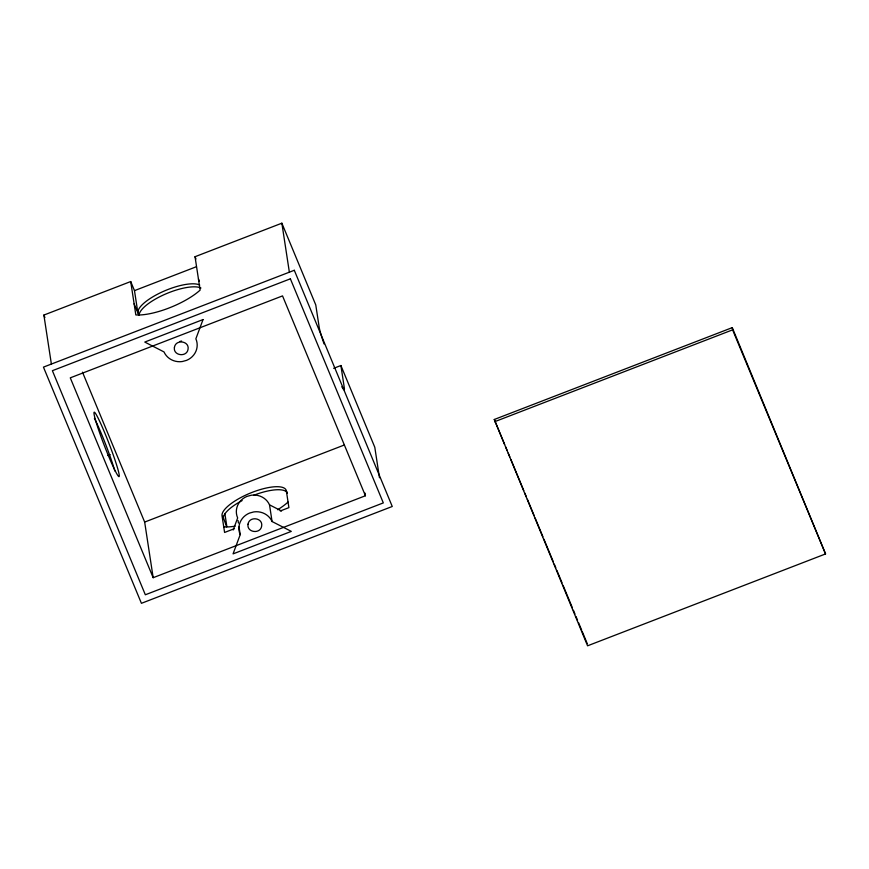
<?xml version="1.0" encoding="UTF-8"?>
<svg xmlns="http://www.w3.org/2000/svg" width="869" height="869" viewBox="0 0 869 869"><rect width="100%" height="100%" fill="white"/><g stroke="black" fill="none" stroke-linecap="round" stroke-linejoin="round"><path stroke-width="1.3" d="M233.185 529.981L237.661 517.946A17.282 16.337 -8.7 0 1 246.948 496.405L251.293 495.221A17.282 16.337 -8.7 0 1 269.52 504.846L281.545 511.005M240.213 534.641L233.055 553.89L291.311 531.393L272.073 521.53A17.282 16.337 -8.7 0 0 253.846 511.906L249.501 513.09A17.282 16.337 -8.7 0 0 240.213 534.641L239.029 526.94M51.38 364.068L43.884 315.067L130.708 281.545L134.478 290.637L137.889 312.883A34.564 10.96 -22.5 0 1 162.785 291.669A34.564 10.96 -22.5 0 1 199.685 284.999M130.708 281.545L135.825 314.926A43.211 13.698 -22.5 0 0 200.142 290.094L195.036 256.713L281.86 223.192L315.773 304.954L319.184 327.211A34.564 2.553 68.9 0 0 324.061 343.939M134.478 290.637L196.275 266.772M107.734 455.53L110.146 454.596M333.653 368.315L340.898 365.523L374.8 447.285L379.471 477.744M365.023 493.103L365.425 495.754L153.172 577.7L144.667 522.073L344.287 445.015M494.287 419.488L732.263 327.624L825.55 553.933L587.574 645.808L494.287 419.488L504.628 444.428M494.624 421.715L732.61 329.851L732.263 327.624M234.489 528.634L224.593 532.458L222.04 515.773A34.564 10.96 -22.5 0 1 252.488 492.234A34.564 10.96 -22.5 0 1 286.357 490.942L287.194 492.962M280.252 510.972L288.91 507.626L286.357 490.942M179.85 341.463L181.61 341.05M732.61 329.851L825.55 553.933M505.66 446.927L507.214 450.663M508.246 453.162L509.799 456.898M510.842 459.397L523.768 490.561M524.8 493.06L526.353 496.796M527.385 499.295L534.109 515.502M535.141 518L542.897 536.705M543.94 539.193L553.249 561.635M554.281 564.133L555.834 567.87M556.866 570.368L562.037 582.838M563.069 585.326L572.378 607.779M573.41 610.266L574.963 614.014M575.995 616.501L577.548 620.249M578.58 622.736L581.687 630.221M582.208 631.47L587.227 643.581M365.425 495.754L282.534 295.894L70.28 377.841L153.172 577.7M195.036 256.713L195.97 258.984M198.436 278.971L199.381 281.241M134.119 303.792L138.725 314.904M222.888 516.175L226.592 526.744M82.49 372.182L144.667 522.073M43.884 315.067L44.906 317.543M340.898 365.523L344.298 387.77A34.564 2.553 68.9 0 1 341.821 386.77M281.86 223.192L289.366 272.193M269.52 504.846L272.073 521.53M238.052 520.52L238.443 523.084M224.854 513.481L226.863 526.571M139.116 314.893A34.564 10.96 -22.5 0 1 165.414 294.08A34.564 10.96 -22.5 0 1 200.945 288.019M288.052 502.065A43.211 13.698 -22.5 0 1 277.656 509.745M235.195 526.136A43.211 13.698 -22.5 0 1 223.735 526.896M94.406 418.38A34.564 2.553 68.9 0 1 114.827 470.998M223.29 518.793A34.564 10.96 -22.5 0 1 242.125 500.566M253.748 495.254A34.564 10.96 -22.5 0 1 287.346 493.049M174.43 347.339C172.877 355.801 186.857 357.572 188.052 349.284C189.594 340.822 175.614 339.051 174.43 347.339M248.034 524.17C246.481 532.632 260.461 534.402 261.656 526.114C263.198 517.642 249.218 515.882 248.034 524.17M203.031 319.564L195.862 338.812A17.282 16.337 -8.7 0 1 186.585 360.363L182.229 361.547A17.282 16.337 -8.7 0 1 164.002 351.923L144.765 342.06L203.031 319.564M294.298 270.281L43.45 367.12L141.419 603.314L392.256 506.475L294.298 270.281M290.376 278.819L52.39 370.694L145.34 594.776L383.316 502.901L290.376 278.819M96.6 423.735A34.564 2.553 68.9 0 0 118.347 476.179A34.564 2.553 68.9 0 0 104.921 433.273A34.564 2.553 68.9 0 0 96.6 423.735"/></g></svg>
